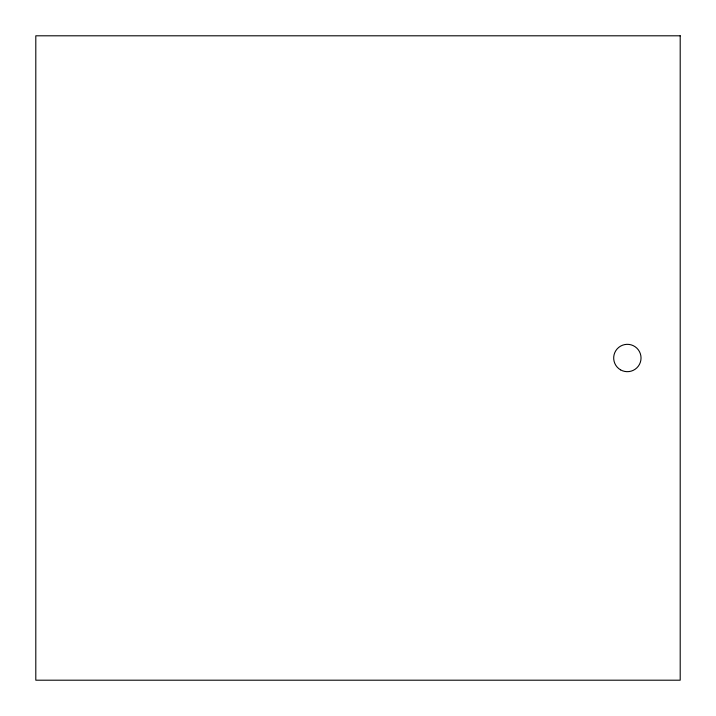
<?xml version="1.0" encoding="UTF-8"?>
<svg xmlns="http://www.w3.org/2000/svg" width="716" height="716" viewBox="0 0 716 716"><rect width="100%" height="100%" fill="white"/><g stroke="black" fill="none" stroke-linecap="round" stroke-linejoin="round"><path stroke-width="1.07" d="M680.2 35.8L35.8 35.8L35.8 680.2L680.2 680.2L680.2 35.8M620.53 369.841A13.667 13.667 0 0 0 641.035 358A13.667 13.667 0 0 0 620.53 346.159A13.667 13.667 0 0 0 620.53 369.841"/></g></svg>
